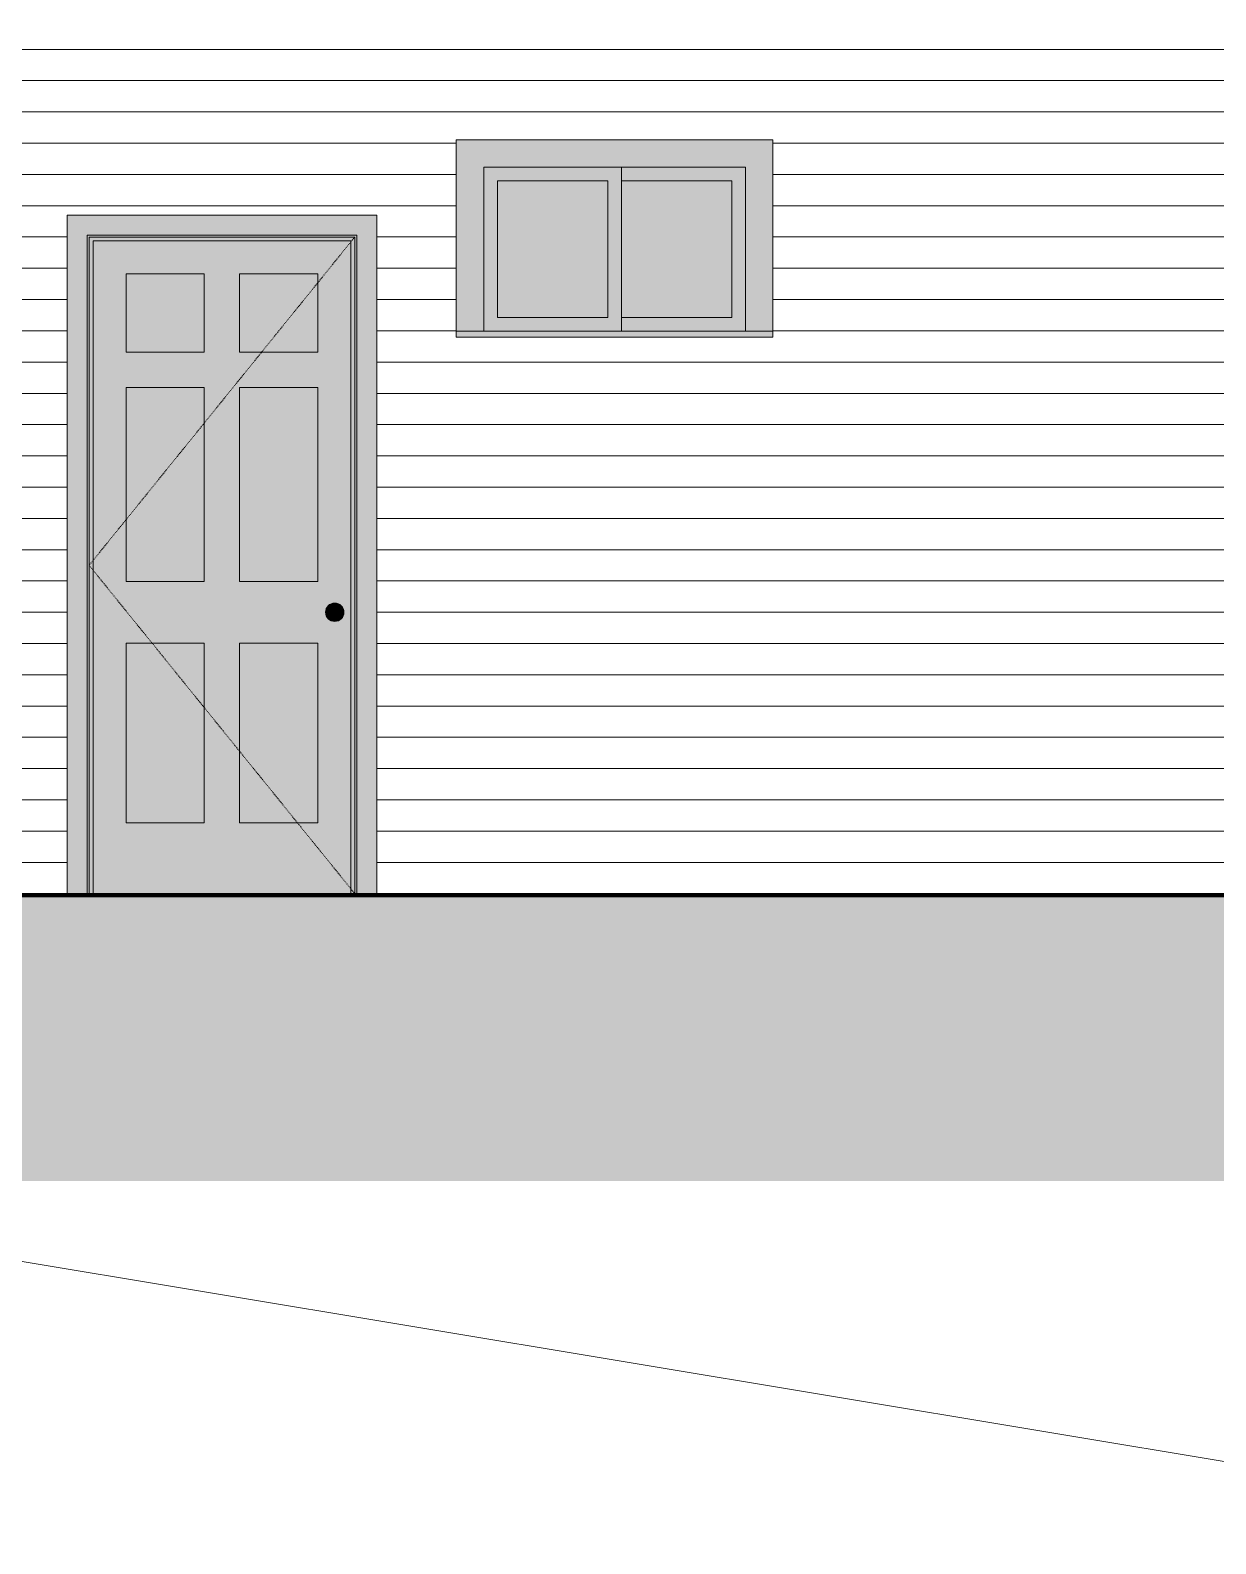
# Model space of a CAD drawing. Header units: inches. Extents: x -16 to 1086, y -88 to 341.
# Drawn here: x 731.5 to 883.2, y -83.2 to 110.4 of the extents above; entities that cross this region are included whole.
import ezdxf

# ---------------------------------------------------------------- set-up
doc = ezdxf.new("R2010")
doc.units = ezdxf.units.IN
doc.header["$MEASUREMENT"] = 0
for name, pattern in [('Aligning Line 1_8_', [0.25, 0.125, -0.125]), ('Dash 1_16_', [0.125, 0.0625, -0.0625]), ('Grid Line 1_2_', [0.875, 0.5, -0.125, 0.125, -0.125])]:
    doc.linetypes.add(name, pattern=pattern)
for name, color, linetype, lineweight in [('A-DOOR', 31, 'Continuous', 18), ('A-DOOR-1', 31, 'Dash 1_16_', 9), ('A-DOOR-2', 31, 'Continuous', 9), ('A-DOOR-FRAM', 31, 'Continuous', 9), ('A-DOOR-FRAM-1', 31, 'Continuous', 18), ('A-FLOR-LEVL-1', 51, 'Grid Line 1_2_', 9), ('A-GLAZ', 151, 'Continuous', 18), ('A-GLAZ-1', 151, 'Continuous', 9), ('A-WALL-PATT-1', 111, 'Continuous', 9), ('C-TOPO', 7, 'Continuous', 9), ('C-TOPO-1', 7, 'Continuous', 80), ('G-ANNO-SYMB', 111, 'Aligning Line 1_8_', 9), ('G-ANNO-TEXT', 231, 'Continuous', 9)]:
    doc.layers.add(name, color=color, linetype=linetype, lineweight=lineweight)

# ---------------------------------------------------------------- blocks, each defined once
blk = doc.blocks.new('M_Door-Interior-Single-6_Panel-Wood - 36 x 80 - 34_-767960-Elevation - West')
at = {"layer": 'A-DOOR'}
for points in [[(736.21, 0), (738.77, 0), (738.77, 84.25), (773.27, 84.25), (773.27, 0), (775.83, 0), (775.83, 86.81), (736.21, 86.81), (736.21, 0.09)], [(771.35, 36), (771.44, 36), (771.26, 36.58), (770.76, 36.94), (770.16, 36.94), (769.65, 36.55), (769.48, 36), (769.65, 36), (769.91, 36.58), (770.46, 36.81), (771.03, 36.57), (771.27, 36)], [(770.36, 36), (771.27, 36), (771.03, 36.57), (770.46, 36.81), (769.89, 36.57), (769.65, 36)], [(770.36, 35.06), (770.76, 35.06), (771.27, 35.45), (771.44, 36), (771.27, 36), (771.01, 35.42), (770.46, 35.19), (769.89, 35.43), (769.65, 36), (769.48, 36), (769.66, 35.42), (770.16, 35.06), (770.32, 35.06)], [(770.46, 35.19), (771.03, 35.43), (771.27, 36), (769.65, 36), (769.89, 35.43), (770.36, 35.23)]]:
    blk.add_hatch(color=256, dxfattribs=at).paths.add_polyline_path(points, flags=0)
h = blk.add_hatch(color=256, dxfattribs=at)
h.paths.add_polyline_path([(739.52, 0), (772.52, 0), (772.52, 83.5), (739.52, 83.5), (739.52, 0.12)], flags=0)
h.paths.add_polyline_path([(753.75, 9.06), (743.74, 9.06), (743.74, 32.06), (753.75, 32.06)], flags=0)
h.paths.add_polyline_path([(758.28, 9.06), (758.28, 32.06), (768.29, 32.06), (768.29, 9.06)], flags=0)
h.paths.add_polyline_path([(770.46, 34.82), (770.15, 34.86), (769.79, 35.04), (769.62, 35.16), (769.44, 35.41), (769.32, 35.69), (769.28, 36), (769.32, 36.31), (769.44, 36.59), (769.62, 36.84), (769.87, 37.02), (770.15, 37.14), (770.46, 37.18), (770.77, 37.14), (771.05, 37.02), (771.29, 36.84), (771.48, 36.59), (771.6, 36.31), (771.64, 36), (771.6, 35.69), (771.48, 35.41), (771.29, 35.16), (771.05, 34.98), (770.77, 34.86)], flags=0)
h.paths.add_polyline_path([(768.29, 39.94), (758.28, 39.94), (758.28, 64.74), (768.29, 64.74), (768.29, 42.47)], flags=0)
h.paths.add_polyline_path([(743.74, 39.94), (743.74, 64.74), (753.75, 64.74), (753.75, 39.94)], flags=0)
h.paths.add_polyline_path([(753.75, 69.26), (743.74, 69.26), (743.74, 79.28), (753.75, 79.28)], flags=0)
h.paths.add_polyline_path([(758.28, 69.26), (758.28, 79.28), (768.29, 79.28), (768.29, 69.26)], flags=0)
h = blk.add_hatch(color=256, dxfattribs=at)
h.paths.add_polyline_path([(753.75, 9.06), (753.75, 32.06), (743.74, 32.06), (743.74, 9.06)], flags=0)
h.paths.add_polyline_path([(768.29, 9.06), (768.29, 32.06), (758.28, 32.06), (758.28, 9.06), (764.98, 9.06)], flags=0)
h.paths.add_polyline_path([(743.74, 39.94), (753.75, 39.94), (753.75, 64.74), (743.74, 64.74), (743.74, 42.47)], flags=0)
h.paths.add_polyline_path([(768.29, 39.94), (768.29, 64.74), (758.28, 64.74), (758.28, 39.94), (763, 39.94)], flags=0)
h.paths.add_polyline_path([(743.74, 69.26), (753.75, 69.26), (753.75, 79.28), (743.74, 79.28)], flags=0)
h.paths.add_polyline_path([(768.29, 69.26), (768.29, 79.28), (758.28, 79.28), (758.28, 69.26)], flags=0)
h = blk.add_hatch(color=256, dxfattribs=at)
h.paths.add_polyline_path([(770.46, 34.82), (770.77, 34.86), (771.13, 35.04), (771.35, 35.24), (771.48, 35.41), (771.6, 35.69), (771.64, 36), (771.6, 36.31), (771.48, 36.59), (771.29, 36.84), (771.01, 37.04), (770.74, 37.14), (770.36, 37.17), (770.14, 37.14), (769.87, 37.02), (769.57, 36.76), (769.44, 36.59), (769.32, 36.29), (769.29, 35.89), (769.32, 35.69), (769.44, 35.41), (769.65, 35.14), (769.87, 34.98), (770.15, 34.86), (770.36, 34.83)], flags=0)
h.paths.add_polyline_path([(770.74, 35.06), (770.16, 35.06), (769.65, 35.45), (769.48, 36), (769.66, 36.58), (770.17, 36.94), (770.77, 36.93), (771.27, 36.55), (771.43, 35.97), (771.26, 35.42), (770.76, 35.06)], flags=0)
at = {"layer": 'A-DOOR-FRAM-1'}
for points in [[(773.02, 0), (773.27, 0), (773.27, 84.25), (738.77, 84.25), (738.77, 0), (739.02, 0), (739.02, 84), (773.02, 84), (773.02, 1.33)], [(739.02, 0), (739.52, 0), (739.52, 83.5), (772.52, 83.5), (772.52, 0), (773.02, 0), (773.02, 84), (739.02, 84), (739.02, 0.1)]]:
    blk.add_hatch(color=256, dxfattribs=at).paths.add_polyline_path(points, flags=0)
at = {"layer": 'A-DOOR-1'}
for p, q in [((773.02, 84), (739.02, 42)), ((739.02, 42), (773.02, 0))]:
    blk.add_line(p, q, dxfattribs=at)
at = {"layer": 'A-DOOR-2'}
for p, q in [((775.83, 86.81), (736.21, 86.81)), ((736.21, 0), (736.21, 86.81)), ((775.83, 0), (775.83, 86.81)), ((738.77, 0), (738.77, 84.25)), ((738.77, 84.25), (773.27, 84.25)), ((773.27, 84.25), (773.27, 0)), ((743.74, 69.26), (743.74, 79.28)), ((743.74, 79.28), (753.75, 79.28)), ((753.75, 79.28), (753.75, 69.26)), ((758.28, 69.26), (758.28, 79.28)), ((758.28, 79.28), (768.29, 79.28)), ((768.29, 79.28), (768.29, 69.26)), ((753.75, 69.26), (743.74, 69.26)), ((768.29, 69.26), (758.28, 69.26)), ((743.74, 64.74), (753.75, 64.74)), ((743.74, 39.94), (743.74, 64.74)), ((753.75, 64.74), (753.75, 39.94)), ((758.28, 39.94), (758.28, 64.74)), ((758.28, 64.74), (768.29, 64.74)), ((768.29, 64.74), (768.29, 39.94)), ((753.75, 39.94), (743.74, 39.94)), ((768.29, 39.94), (758.28, 39.94)), ((743.74, 9.06), (743.74, 32.06)), ((743.74, 32.06), (753.75, 32.06)), ((753.75, 32.06), (753.75, 9.06)), ((758.28, 9.06), (758.28, 32.06)), ((758.28, 32.06), (768.29, 32.06)), ((768.29, 32.06), (768.29, 9.06)), ((753.75, 9.06), (743.74, 9.06)), ((768.29, 9.06), (758.28, 9.06))]:
    blk.add_line(p, q, dxfattribs=at)
for radius, start, end in [(1.18, 360, 180), (0.984, 0, 180), (0.806, 0, 180), (1.18, 180, 360), (0.984, 180, 360), (0.806, 180, 0)]:
    blk.add_arc((770.46, 36), radius, start, end, dxfattribs=at)
at = {"layer": 'A-DOOR-FRAM'}
for p, q in [((739.02, 0), (739.02, 84)), ((739.02, 84), (773.02, 84)), ((739.52, 0), (739.52, 83.5)), ((739.52, 83.5), (772.52, 83.5)), ((772.52, 83.5), (772.52, 0)), ((773.02, 84), (773.02, 0))]:
    blk.add_line(p, q, dxfattribs=at)
blk = doc.blocks.new('M_Sliding with Trim - 2_  11_ x 1_  10 1_2_ _ 5_  8_-817495-Elevation - West')
at = {"layer": 'A-GLAZ'}
for points in [[(789.52, 71.94), (789.52, 92.94), (823.02, 92.94), (823.02, 71.94), (826.52, 71.94), (826.52, 96.44), (786.01, 96.44), (786.01, 71.94)], [(814.54, 71.94), (823.02, 71.94), (823.02, 92.94), (807.14, 92.94), (807.14, 91.19), (821.27, 91.19), (821.27, 73.69), (807.14, 73.69), (807.14, 71.94)], [(805.39, 73.69), (805.39, 91.19), (791.27, 91.19), (791.27, 73.69)], [(814.54, 73.69), (821.27, 73.69), (821.27, 91.19), (807.14, 91.19), (807.14, 73.69)], [(786.01, 71.19), (826.52, 71.19), (826.52, 71.94), (786.01, 71.94)]]:
    blk.add_hatch(color=256, dxfattribs=at).paths.add_polyline_path(points, flags=0)
h = blk.add_hatch(color=256, dxfattribs=at)
h.paths.add_polyline_path([(807.14, 71.94), (807.14, 92.94), (789.52, 92.94), (789.52, 71.94)], flags=0)
h.paths.add_polyline_path([(805.39, 73.69), (791.27, 73.69), (791.27, 91.19), (805.39, 91.19), (805.39, 82.08)], flags=0)
at = {"layer": 'A-GLAZ-1'}
for p, q in [((826.52, 96.44), (786.01, 96.44)), ((786.01, 96.44), (786.01, 71.94)), ((826.52, 71.94), (826.52, 96.44)), ((789.52, 71.94), (789.52, 92.94)), ((789.52, 92.94), (823.02, 92.94)), ((807.14, 71.94), (807.14, 92.94)), ((823.02, 92.94), (823.02, 71.94)), ((791.27, 73.69), (791.27, 91.19)), ((791.27, 91.19), (805.39, 91.19)), ((805.39, 91.19), (805.39, 73.69)), ((807.14, 91.19), (821.27, 91.19)), ((821.27, 91.19), (821.27, 73.69)), ((805.39, 73.69), (791.27, 73.69)), ((821.27, 73.69), (807.14, 73.69)), ((826.52, 71.94), (786.01, 71.94)), ((786.01, 71.94), (786.01, 71.19)), ((826.52, 71.19), (826.52, 71.94)), ((786.01, 71.19), (826.52, 71.19))]:
    blk.add_line(p, q, dxfattribs=at)

msp = doc.modelspace()

# ---------------------------------------------------------------- hatches: boundary and pattern name
at = {"layer": 'A-WALL-PATT-1'}
h = msp.add_hatch(dxfattribs=at)
h.set_pattern_fill('FP_1', color=256, style=0, pattern_type=2)
h.set_pattern_definition([(0, (884.267, 0), (0, 4), [])])
h.paths.add_polyline_path([(198.14, 0), (552.52, 0), (552.52, 120), (198.14, 120)], flags=0)
h.paths.add_polyline_path([(873.45, 0), (886.77, 0), (886.77, 120), (558.52, 120), (558.52, 0), (567.33, 0), (567.33, 86.81), (606.95, 86.81), (606.95, 0), (736.21, 0), (736.21, 86.81), (775.83, 86.81), (775.83, 0), (858.73, 0)], flags=0)
h.paths.add_polyline_path([(823.77, 71.19), (786.01, 71.19), (786.01, 96.44), (826.52, 96.44), (826.52, 71.19)], flags=0)
h.paths.add_polyline_path([(680.27, 71.19), (642.51, 71.19), (642.51, 96.44), (683.02, 96.44), (683.02, 71.19)], flags=0)
h.paths.add_polyline_path([(347.27, 73.75), (292.77, 73.75), (292.77, 104.25), (347.27, 104.25), (347.27, 76)], flags=0)
h.paths.add_polyline_path([(372.03, 73.75), (363.77, 73.75), (363.77, 104.25), (418.27, 104.25), (418.27, 73.75), (402.21, 73.75)], flags=0)
h.paths.add_polyline_path([(440.93, 73.75), (434.77, 73.75), (434.77, 104.25), (489.27, 104.25), (489.27, 73.75), (461.11, 73.75)], flags=0)
h.paths.add_polyline_path([(555.77, 245), (558.52, 245), (558.52, 126), (886.77, 126), (886.77, 255.34), (558.52, 245.09)], flags=0)
h.paths.add_polyline_path([(391.52, 126), (552.52, 126), (552.52, 245), (555.77, 245), (78.77, 259.91), (78.77, 144), (203.77, 144), (203.77, 126), (377.68, 126)], flags=0)
h.paths.add_polyline_path([(492.77, 153.75), (458.51, 153.75), (458.51, 218.75), (493.02, 218.75), (493.02, 153.75)], flags=0)
h.paths.add_polyline_path([(362.51, 153.75), (360.51, 153.75), (360.51, 218.75), (395.02, 218.75), (395.02, 153.75), (363.38, 153.75)], flags=0)
h.paths.add_polyline_path([(307.01, 153.75), (307.01, 218.75), (341.52, 218.75), (341.52, 153.75), (309.15, 153.75)], flags=0)
h.paths.add_polyline_path([(187.52, 153.75), (156.51, 153.75), (156.51, 218.75), (191.02, 218.75), (191.02, 153.75), (188.89, 153.75)], flags=0)
h.paths.add_polyline_path([(655.02, 155.25), (592.51, 155.25), (592.51, 213.75), (655.02, 213.75), (655.02, 157.5)], flags=0)
h.paths.add_polyline_path([(829.27, 158.25), (731.77, 158.25), (731.77, 215.75), (754.27, 215.75), (754.27, 215.25), (825.27, 215.25), (825.27, 215.75), (847.77, 215.75), (847.77, 158.25), (843.99, 158.25)], flags=0)
at = {"layer": 'C-TOPO'}
h = msp.add_hatch(dxfattribs=at)
h.set_pattern_fill('FP_3', color=256, style=0, pattern_type=2)
h.set_pattern_definition([(0, (706.781, 0), (16, 16), [16, -16]), (0, (706.781, 6), (16, 16), [16, -16]), (0, (706.781, 12), (16, 16), [16, -16]), (90, (708.781, 14), (-16, 16), [16, -16]), (90, (714.781, 14), (-16, 16), [16, -16]), (90, (720.781, 14), (-16, 16), [16, -16])])
h.paths.add_polyline_path([(520.02, -36.77), (991.26, -36.77), (991.26, 0.25), (975.48, -0.22), (730.18, -0.22), (722.33, -0.37), (520.02, -7.55), (59.03, -24), (48.78, -24), (48.78, -36.77), (402.21, -36.77)], flags=0)

# ---------------------------------------------------------------- linework, layer by layer
at = {"layer": 'A-FLOR-LEVL-1'}
msp.add_line((-15.69, 0), (1055.73, 0), dxfattribs=at)
at = {"layer": 'C-TOPO'}
for p, q in [((731.2, 0), (736.21, 0)), ((736.21, 0), (887.77, 0)), ((730.18, -0.22), (858.73, -0.22)), ((858.73, -0.22), (894.05, -0.22))]:
    msp.add_line(p, q, dxfattribs=at)
at = {"layer": 'C-TOPO-1'}
for p, q in [((858.73, -0.22), (730.18, -0.22)), ((894.05, -0.22), (858.73, -0.22))]:
    msp.add_line(p, q, dxfattribs=at)
at = {"layer": 'G-ANNO-SYMB'}
msp.add_line((991.26, 0), (48.78, 0), dxfattribs=at)
at = {"layer": 'G-ANNO-TEXT'}
msp.add_line((473.7, -4.37), (947.53, -83.16), dxfattribs=at)

# ---------------------------------------------------------------- block references
at = {"layer": 'A-DOOR'}
msp.add_blockref('M_Door-Interior-Single-6_Panel-Wood - 36 x 80 - 34_-767960-Elevation - West', (0, 0), dxfattribs=at)
at = {"layer": 'A-GLAZ'}
msp.add_blockref('M_Sliding with Trim - 2_  11_ x 1_  10 1_2_ _ 5_  8_-817495-Elevation - West', (0, 0), dxfattribs=at)

doc.saveas('drawing.dxf')
